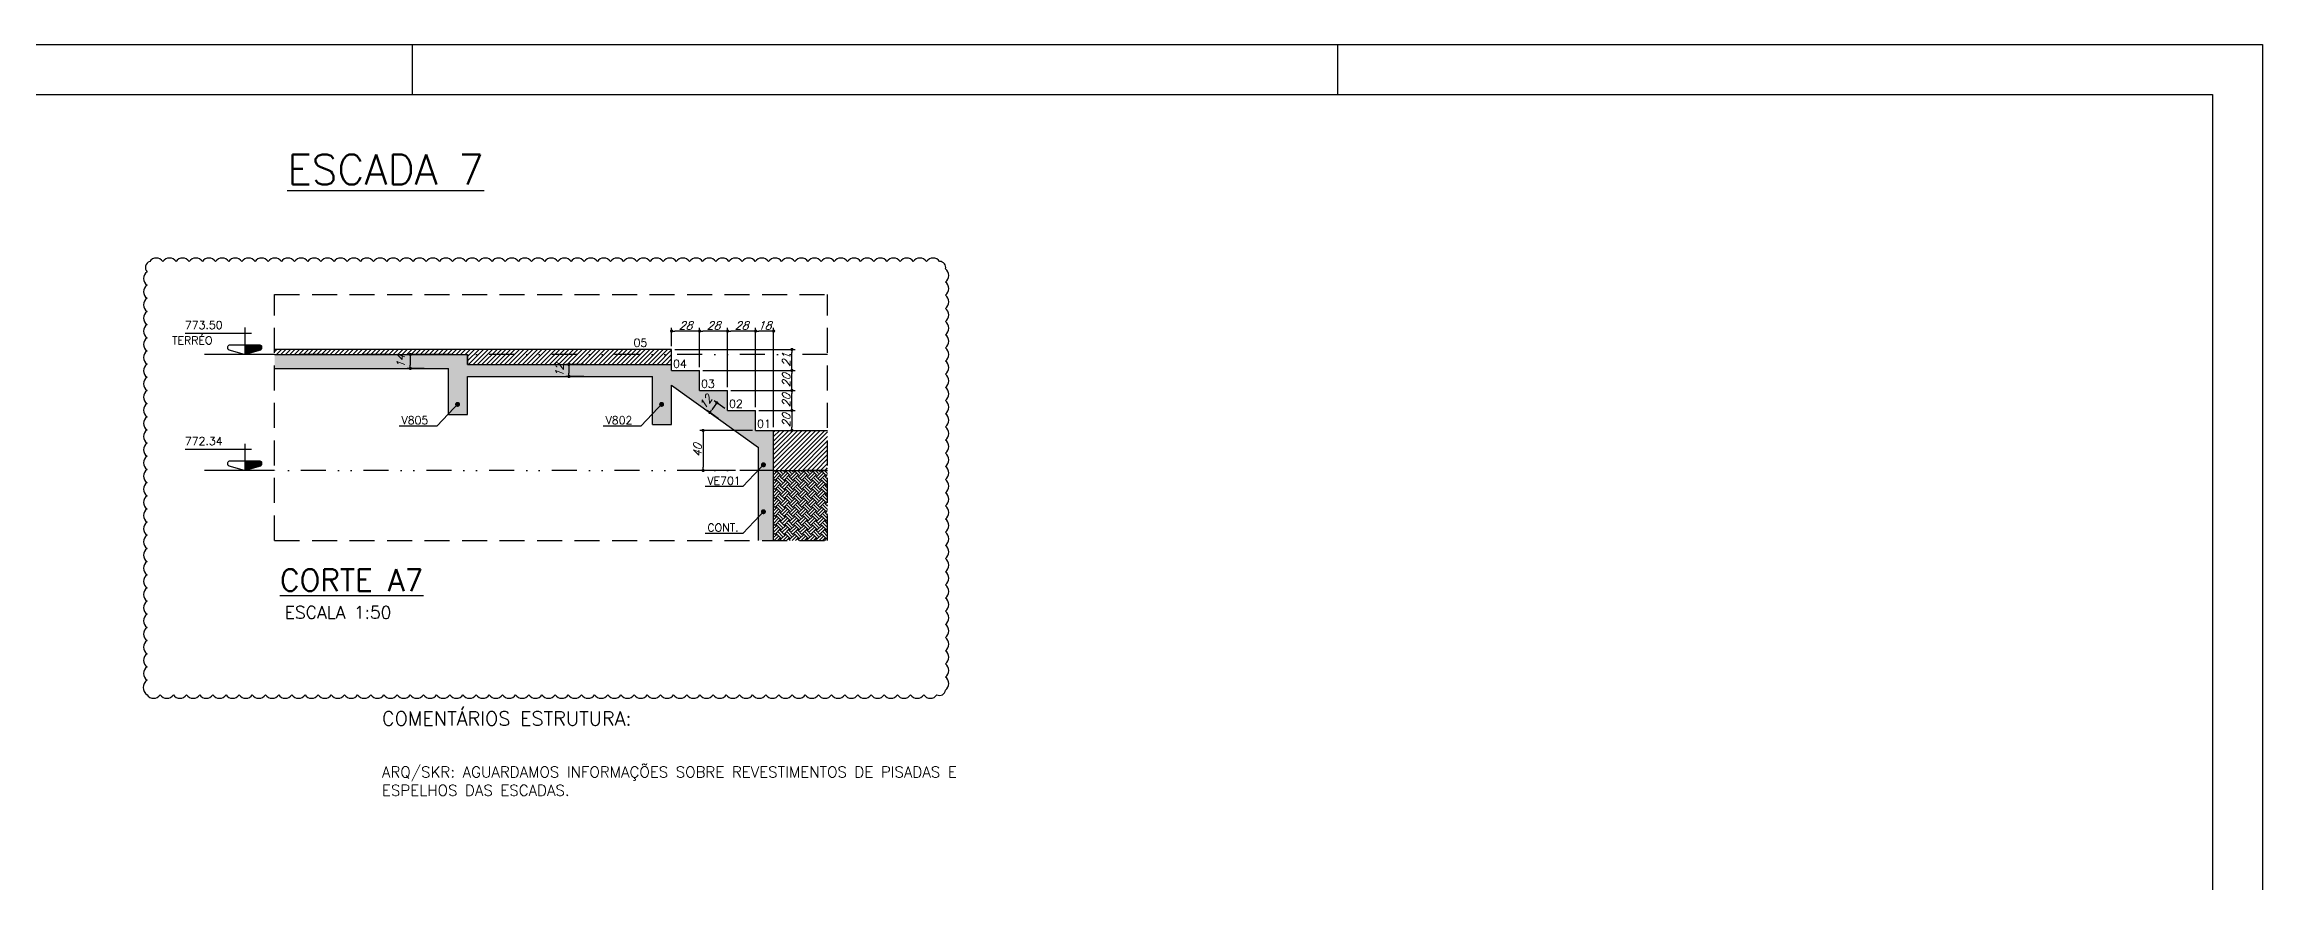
# Model space of a CAD drawing. Header units: millimetres. Extents: x 0 to 6870, y 0 to 4500.
# Drawn here: x 4652 to 6870, y 3663 to 4500 of the extents above; entities that cross this region are included whole.
import ezdxf
from ezdxf import colors
from ezdxf.entities.mleader import LeaderData, LeaderLine
from ezdxf.enums import TextEntityAlignment as Align
from ezdxf.math import Vec2, Vec3

# ---------------------------------------------------------------- set-up
doc = ezdxf.new("R2010")
doc.units = ezdxf.units.MM
doc.header["$LTSCALE"] = 50
doc.linetypes.add('DASHED', pattern=[0.75, 0.5, -0.25])
doc.linetypes.add('DIVIDE2', pattern=[0.625, 0.25, -0.125, 0, -0.125, 0, -0.125])
for name, color, linetype in [('AR-TEXTO_REGUA 120_1-200', 4, 'Continuous'), ('F-AUX-RED', 1, 'Continuous'), ('F-COMETARIO', 6, 'Continuous'), ('F-CORTE', 4, 'Continuous'), ('F-COTAS', 106, 'Continuous'), ('F-DET_TEXTO', 3, 'Continuous'), ('F-EIXOS-DET', 1, 'Continuous'), ('F-MARGEM', 1, 'Continuous'), ('F-NÍVEL-VISTA', 2, 'Continuous'), ('F-SOLIDO', 71, 'Continuous'), ('F-TEXTO', 6, 'Continuous'), ('F-TEXTO-YELLOW', 2, 'Continuous')]:
    doc.layers.add(name, color=color, linetype=linetype)
doc.styles.add('5385-ARQ-PB-BAS-PLA-TER-TORRE-A-106-TXT$0$R60-75', font='romans.shx', dxfattribs={"height": 0.1125})
doc.styles.add('CP-TEXT-INCL', font='romans.shx', dxfattribs={"oblique": 20})
doc.styles.add('MCP', font='romans.shx')
doc.styles.add('REGUA-120-esc1_200', font='simplex.shx', dxfattribs={"height": 0.6})
doc.styles.add('ROMANS', font='romans.shx')
doc.styles.get("Standard").update_dxf_attribs({"font": 'arial.ttf'})
doc.dimstyles.new('CP-COTAS-50', dxfattribs={"dimscale": 0.64, "dimtxt": 12.5, "dimasz": 5, "dimexe": 5, "dimexo": 5, "dimgap": 2.5, "dimtad": 1, "dimdec": 1, "dimdsep": 46, "dimtxsty": 'CP-TEXT-INCL', "dimblk1": 'DOT', "dimblk2": 'DOT', "dimsah": 1, "dimcen": 9, "dimclrd": 256, "dimclre": 256, "dimclrt": 256, "dimadec": 0, "dimazin": 0, "dimtfac": 1, "dimtdec": 1, "dimtmove": 2, "dimatfit": 3, "dimldrblk": 'DOT', "dimfxl": 5, "dimtolj": 1, "dimarcsym": 0})
pattern_1 = [(45, (-6120.6674, 2915.2105), (-2.245064, 2.245064), [])]

# ---------------------------------------------------------------- blocks, each defined once
blk = doc.blocks.new('A0-1L_900')
at = {"layer": 'F-MARGEM', "color": 2}
for p, q in [((100.4, 90), (100.4, 89)), ((118.9, 90), (118.9, 89))]:
    blk.add_line(p, q, dxfattribs=at)
blk.add_lwpolyline([(0, 0), (0, 90), (137.4, 90), (137.4, 0)], close=True, dxfattribs=at)
at = {"layer": 'F-MARGEM', "color": 7}
blk.add_lwpolyline([(2.5, 89), (136.4, 89), (136.4, 1), (2.5, 1)], close=True, dxfattribs=at)
blk = doc.blocks.new('Nível - Vista')
at = {"layer": 'F-NÍVEL-VISTA'}
blk.add_hatch(color=71, dxfattribs=at).paths.add_polyline_path([(0, 0.238), (-0.38, 0.238, 0.414214), (-0.42, 0.198), (-0.42, 0.148, 0.331206), (-0.391, 0.11), (-0.011, 0.002, 0.072993), (0, 0)])
at = {"layer": 'F-NÍVEL-VISTA', "color": 2}
for p, q in [((0, 0.67), (0, 0)), ((-0.168, 0.521), (1.493, 0.521))]:
    blk.add_line(p, q, dxfattribs=at)
blk.add_lwpolyline([(-0.011, 0.002, 0.146769), (0.011, 0.002), (0.391, 0.11, 0.331206), (0.42, 0.148), (0.42, 0.198, 0.414214), (0.38, 0.238), (-0.38, 0.238, 0.414214), (-0.42, 0.198), (-0.42, 0.148, 0.331206), (-0.391, 0.11), (-0.011, 0.002, 0.146769), (0.011, 0.002)], format="xyb", dxfattribs=at)
at = {"layer": 'F-TEXTO', "color": 3, "style": 'MCP'}
for tag, p in [('NÍVEL', (1.026, 0.636)), ('NÍVEL_DETALHE', (1.02, 0.186))]:
    blk.add_attdef(tag, text='', height=0.2, dxfattribs=at).set_placement(p, align=Align.CENTER)
blk = doc.blocks.new('_DOT')
at = {"color": 0, "linetype": 'ByBlock'}
blk.add_line((-0.5, 0), (-1, 0), dxfattribs=at)
at = {"color": 0, "linetype": 'ByBlock', "const_width": 0.5}
blk.add_lwpolyline([(-0.25, 0, 1), (0.25, 0, 1)], format="xyb", close=True, dxfattribs=at)
blk = doc.blocks.new('*D81')
at = {"layer": 'DEFPOINTS', "color": 0, "transparency": 16777216}
for p in [(5363.3, 4114), (5310.8, 4074), (5346.5, 4074)]:
    blk.add_point(p, dxfattribs=at)
at = {"layer": 'F-COTAS', "lineweight": -2, "transparency": 16777216}
for p, q in [((5360.1, 4114), (5307.6, 4114)), ((5310.8, 4110.8), (5310.8, 4077.2)), ((5343.3, 4074), (5307.6, 4074))]:
    blk.add_line(p, q, dxfattribs=at)
at = {"layer": 'F-COTAS', "lineweight": -2, "transparency": 16777216, "xscale": 3.2, "yscale": 3.2, "zscale": 3.2}
for p, rotation in [((5310.8, 4114), 90), ((5310.8, 4074), 270)]:
    blk.add_blockref('_DOT', p, dxfattribs=dict(at, rotation=rotation))
at = {"layer": 'F-COTAS', "transparency": 16777216, "insert": (5305.2, 4094), "char_height": 8, "attachment_point": 5, "rotation": 90, "style": 'CP-TEXT-INCL'}
blk.add_mtext('\\A1;40', dxfattribs=at)
blk = doc.blocks.new('*D82')
at = {"layer": 'DEFPOINTS', "color": 0, "transparency": 16777216}
for p in [(5363.3, 4134), (5381.3, 4114), (5399.6, 4114)]:
    blk.add_point(p, dxfattribs=at)
at = {"layer": 'F-COTAS', "lineweight": -2, "transparency": 16777216}
for p, q in [((5366.5, 4134), (5402.8, 4134)), ((5399.6, 4130.8), (5399.6, 4117.2)), ((5384.5, 4114), (5402.8, 4114))]:
    blk.add_line(p, q, dxfattribs=at)
at = {"layer": 'F-COTAS', "lineweight": -2, "transparency": 16777216, "xscale": 3.2, "yscale": 3.2, "zscale": 3.2}
for p, rotation in [((5399.6, 4134), 90), ((5399.6, 4114), 270)]:
    blk.add_blockref('_DOT', p, dxfattribs=dict(at, rotation=rotation))
at = {"layer": 'F-COTAS', "transparency": 16777216, "insert": (5394, 4124), "char_height": 8, "attachment_point": 5, "rotation": 90, "style": 'CP-TEXT-INCL'}
blk.add_mtext('\\A1;20', dxfattribs=at)
blk = doc.blocks.new('*D83')
at = {"layer": 'DEFPOINTS', "color": 0, "transparency": 16777216}
for p in [(5335.3, 4154), (5399.6, 4154), (5363.3, 4134)]:
    blk.add_point(p, dxfattribs=at)
at = {"layer": 'F-COTAS', "lineweight": -2, "transparency": 16777216}
for p, q in [((5338.5, 4154), (5402.8, 4154)), ((5399.6, 4137.2), (5399.6, 4150.8)), ((5366.5, 4134), (5402.8, 4134))]:
    blk.add_line(p, q, dxfattribs=at)
at = {"layer": 'F-COTAS', "lineweight": -2, "transparency": 16777216, "xscale": 3.2, "yscale": 3.2, "zscale": 3.2}
for p, rotation in [((5399.6, 4154), 90), ((5399.6, 4134), 270)]:
    blk.add_blockref('_DOT', p, dxfattribs=dict(at, rotation=rotation))
at = {"layer": 'F-COTAS', "transparency": 16777216, "insert": (5394, 4144), "char_height": 8, "attachment_point": 5, "rotation": 90, "style": 'CP-TEXT-INCL'}
blk.add_mtext('\\A1;20', dxfattribs=at)
blk = doc.blocks.new('*D84')
at = {"layer": 'DEFPOINTS', "color": 0, "transparency": 16777216}
for p in [(5307.3, 4174), (5399.6, 4174), (5335.3, 4154)]:
    blk.add_point(p, dxfattribs=at)
at = {"layer": 'F-COTAS', "lineweight": -2, "transparency": 16777216}
for p, q in [((5310.5, 4174), (5402.8, 4174)), ((5399.6, 4157.2), (5399.6, 4170.8)), ((5338.5, 4154), (5402.8, 4154))]:
    blk.add_line(p, q, dxfattribs=at)
at = {"layer": 'F-COTAS', "lineweight": -2, "transparency": 16777216, "xscale": 3.2, "yscale": 3.2, "zscale": 3.2}
for p, rotation in [((5399.6, 4174), 90), ((5399.6, 4154), 270)]:
    blk.add_blockref('_DOT', p, dxfattribs=dict(at, rotation=rotation))
at = {"layer": 'F-COTAS', "transparency": 16777216, "insert": (5394, 4164), "char_height": 8, "attachment_point": 5, "rotation": 90, "style": 'CP-TEXT-INCL'}
blk.add_mtext('\\A1;20', dxfattribs=at)
blk = doc.blocks.new('*D85')
at = {"layer": 'DEFPOINTS', "color": 0, "transparency": 16777216}
for p in [(5279.3, 4195), (5399.6, 4195), (5307.3, 4174)]:
    blk.add_point(p, dxfattribs=at)
at = {"layer": 'F-COTAS', "lineweight": -2, "transparency": 16777216}
for p, q in [((5282.5, 4195), (5402.8, 4195)), ((5399.6, 4177.2), (5399.6, 4191.8)), ((5310.5, 4174), (5402.8, 4174))]:
    blk.add_line(p, q, dxfattribs=at)
at = {"layer": 'F-COTAS', "lineweight": -2, "transparency": 16777216, "xscale": 3.2, "yscale": 3.2, "zscale": 3.2}
for p, rotation in [((5399.6, 4195), 90), ((5399.6, 4174), 270)]:
    blk.add_blockref('_DOT', p, dxfattribs=dict(at, rotation=rotation))
at = {"layer": 'F-COTAS', "transparency": 16777216, "insert": (5394, 4184.5), "char_height": 8, "attachment_point": 5, "rotation": 90, "style": 'CP-TEXT-INCL'}
blk.add_mtext('\\A1;21', dxfattribs=at)
blk = doc.blocks.new('*D86')
at = {"layer": 'DEFPOINTS', "color": 0, "transparency": 16777216}
for p in [(5363.3, 4213.4), (5363.3, 4134), (5381.3, 4114)]:
    blk.add_point(p, dxfattribs=at)
at = {"layer": 'F-COTAS', "lineweight": -2, "transparency": 16777216}
for p, q in [((5363.3, 4137.2), (5363.3, 4216.6)), ((5381.3, 4117.2), (5381.3, 4216.6)), ((5378.1, 4213.4), (5366.5, 4213.4))]:
    blk.add_line(p, q, dxfattribs=at)
at = {"layer": 'F-COTAS', "lineweight": -2, "transparency": 16777216, "xscale": 3.2, "yscale": 3.2, "zscale": 3.2, "rotation": 180}
blk.add_blockref('_DOT', (5363.3, 4213.4), dxfattribs=at)
at = {"layer": 'F-COTAS', "lineweight": -2, "transparency": 16777216, "xscale": 3.2, "yscale": 3.2, "zscale": 3.2}
blk.add_blockref('_DOT', (5381.3, 4213.4), dxfattribs=at)
at = {"layer": 'F-COTAS', "transparency": 16777216, "insert": (5372.3, 4219), "char_height": 8, "attachment_point": 5, "style": 'CP-TEXT-INCL'}
blk.add_mtext('\\A1;18', dxfattribs=at)
blk = doc.blocks.new('*D87')
at = {"layer": 'DEFPOINTS', "color": 0, "transparency": 16777216}
for p in [(5335.3, 4213.4), (5335.3, 4154), (5363.3, 4134)]:
    blk.add_point(p, dxfattribs=at)
at = {"layer": 'F-COTAS', "lineweight": -2, "transparency": 16777216}
for p, q in [((5335.3, 4157.2), (5335.3, 4216.6)), ((5363.3, 4137.2), (5363.3, 4216.6)), ((5360.1, 4213.4), (5338.5, 4213.4))]:
    blk.add_line(p, q, dxfattribs=at)
at = {"layer": 'F-COTAS', "lineweight": -2, "transparency": 16777216, "xscale": 3.2, "yscale": 3.2, "zscale": 3.2, "rotation": 180}
blk.add_blockref('_DOT', (5335.3, 4213.4), dxfattribs=at)
at = {"layer": 'F-COTAS', "lineweight": -2, "transparency": 16777216, "xscale": 3.2, "yscale": 3.2, "zscale": 3.2}
blk.add_blockref('_DOT', (5363.3, 4213.4), dxfattribs=at)
at = {"layer": 'F-COTAS', "transparency": 16777216, "insert": (5349.3, 4219), "char_height": 8, "attachment_point": 5, "style": 'CP-TEXT-INCL'}
blk.add_mtext('\\A1;28', dxfattribs=at)
blk = doc.blocks.new('*D88')
at = {"layer": 'DEFPOINTS', "color": 0, "transparency": 16777216}
for p in [(5307.3, 4213.4), (5307.3, 4174), (5335.3, 4154)]:
    blk.add_point(p, dxfattribs=at)
at = {"layer": 'F-COTAS', "lineweight": -2, "transparency": 16777216}
for p, q in [((5307.3, 4177.2), (5307.3, 4216.6)), ((5335.3, 4157.2), (5335.3, 4216.6)), ((5332.1, 4213.4), (5310.5, 4213.4))]:
    blk.add_line(p, q, dxfattribs=at)
at = {"layer": 'F-COTAS', "lineweight": -2, "transparency": 16777216, "xscale": 3.2, "yscale": 3.2, "zscale": 3.2, "rotation": 180}
blk.add_blockref('_DOT', (5307.3, 4213.4), dxfattribs=at)
at = {"layer": 'F-COTAS', "lineweight": -2, "transparency": 16777216, "xscale": 3.2, "yscale": 3.2, "zscale": 3.2}
blk.add_blockref('_DOT', (5335.3, 4213.4), dxfattribs=at)
at = {"layer": 'F-COTAS', "transparency": 16777216, "insert": (5321.3, 4219), "char_height": 8, "attachment_point": 5, "style": 'CP-TEXT-INCL'}
blk.add_mtext('\\A1;28', dxfattribs=at)
blk = doc.blocks.new('*D89')
at = {"layer": 'DEFPOINTS', "color": 0, "transparency": 16777216}
for p in [(5279.3, 4213.4), (5279.3, 4195), (5307.3, 4174)]:
    blk.add_point(p, dxfattribs=at)
at = {"layer": 'F-COTAS', "lineweight": -2, "transparency": 16777216}
for p, q in [((5279.3, 4198.2), (5279.3, 4216.6)), ((5307.3, 4177.2), (5307.3, 4216.6)), ((5304.1, 4213.4), (5282.5, 4213.4))]:
    blk.add_line(p, q, dxfattribs=at)
at = {"layer": 'F-COTAS', "lineweight": -2, "transparency": 16777216, "xscale": 3.2, "yscale": 3.2, "zscale": 3.2, "rotation": 180}
blk.add_blockref('_DOT', (5279.3, 4213.4), dxfattribs=at)
at = {"layer": 'F-COTAS', "lineweight": -2, "transparency": 16777216, "xscale": 3.2, "yscale": 3.2, "zscale": 3.2}
blk.add_blockref('_DOT', (5307.3, 4213.4), dxfattribs=at)
at = {"layer": 'F-COTAS', "transparency": 16777216, "insert": (5293.3, 4219), "char_height": 8, "attachment_point": 5, "style": 'CP-TEXT-INCL'}
blk.add_mtext('\\A1;28', dxfattribs=at)
blk = doc.blocks.new('*D90')
at = {"layer": 'DEFPOINTS', "color": 0, "transparency": 16777216}
for p in [(5317.5, 4132), (5335.3, 4134), (5328.4, 4124.2)]:
    blk.add_point(p, dxfattribs=at)
at = {"layer": 'F-COTAS', "lineweight": -2, "transparency": 16777216}
for p, q in [((5325.8, 4126.1), (5314.9, 4133.8)), ((5322.7, 4139.1), (5319.4, 4134.6)), ((5332.7, 4135.9), (5321.9, 4143.6))]:
    blk.add_line(p, q, dxfattribs=at)
at = {"layer": 'F-COTAS', "lineweight": -2, "transparency": 16777216, "xscale": 3.2, "yscale": 3.2, "zscale": 3.2}
for p, rotation in [((5317.5, 4132), 234.4623222080256), ((5324.5, 4141.7), 54.46232220802562)]:
    blk.add_blockref('_DOT', p, dxfattribs=dict(at, rotation=rotation))
at = {"layer": 'F-COTAS', "transparency": 16777216, "insert": (5313.2, 4142.4), "char_height": 8, "attachment_point": 5, "rotation": 54.4623, "style": 'CP-TEXT-INCL'}
blk.add_mtext('\\A1;12', dxfattribs=at)
blk = doc.blocks.new('*D91')
at = {"layer": 'DEFPOINTS', "color": 0, "transparency": 16777216}
for p in [(5194.7, 4180), (5176.7, 4168), (5194.7, 4168)]:
    blk.add_point(p, dxfattribs=at)
at = {"layer": 'F-COTAS', "lineweight": -2, "transparency": 16777216}
for p, q in [((5191.5, 4180), (5173.5, 4180)), ((5176.7, 4176.8), (5176.7, 4171.2)), ((5191.5, 4168), (5173.5, 4168))]:
    blk.add_line(p, q, dxfattribs=at)
at = {"layer": 'F-COTAS', "lineweight": -2, "transparency": 16777216, "xscale": 3.2, "yscale": 3.2, "zscale": 3.2}
for p, rotation in [((5176.7, 4180), 90), ((5176.7, 4168), 270)]:
    blk.add_blockref('_DOT', p, dxfattribs=dict(at, rotation=rotation))
at = {"layer": 'F-COTAS', "transparency": 16777216, "insert": (5167.1, 4174), "char_height": 8, "attachment_point": 5, "rotation": 90, "style": 'CP-TEXT-INCL'}
blk.add_mtext('\\A1;12', dxfattribs=at)
blk = doc.blocks.new('*D92')
at = {"layer": 'DEFPOINTS', "color": 0, "transparency": 16777216}
for p in [(5018.1, 4176), (5035.3, 4190), (5035.3, 4176)]:
    blk.add_point(p, dxfattribs=at)
at = {"layer": 'F-COTAS', "lineweight": -2, "transparency": 16777216}
for p, q in [((5032.1, 4190), (5014.9, 4190)), ((5032.1, 4176), (5014.9, 4176)), ((5018.1, 4186.8), (5018.1, 4179.2))]:
    blk.add_line(p, q, dxfattribs=at)
at = {"layer": 'F-COTAS', "lineweight": -2, "transparency": 16777216, "xscale": 3.2, "yscale": 3.2, "zscale": 3.2}
for p, rotation in [((5018.1, 4190), 90), ((5018.1, 4176), 270)]:
    blk.add_blockref('_DOT', p, dxfattribs=dict(at, rotation=rotation))
at = {"layer": 'F-COTAS', "transparency": 16777216, "insert": (5008.5, 4183), "char_height": 8, "attachment_point": 5, "rotation": 90, "style": 'CP-TEXT-INCL'}
blk.add_mtext('\\A1;14', dxfattribs=at)

msp = doc.modelspace()

# ---------------------------------------------------------------- hatches: boundary and pattern name
at = {"layer": 'F-AUX-RED'}
h = msp.add_hatch(dxfattribs=at)
h.set_pattern_fill('ANSI31', color=256)
h.set_pattern_definition(pattern_1)
h.paths.add_polyline_path([(5279.34, 4195), (4882.34, 4195), (4882.34, 4190), (5075.34, 4190), (5075.34, 4180), (5279.34, 4180)])
h = msp.add_hatch(dxfattribs=at)
h.set_pattern_fill('ANSI31', color=256)
h.set_pattern_definition(pattern_1)
h.paths.add_polyline_path([(5435.34, 4114), (5381.34, 4114), (5381.34, 4074), (5435.34, 4074)])
h = msp.add_hatch(dxfattribs=at)
h.set_pattern_fill('EARTH', color=253, angle=45)
h.set_pattern_definition([(45, (-6120.6674, 2915.2105), (0, 8.980256), [6.35, -6.35]), (45, (-6122.351, 2916.8943), (0, 8.980256), [6.35, -6.35]), (45, (-6124.035, 2918.578), (0, 8.980256), [6.35, -6.35]), (135, (-6124.035, 2919.7007), (-8.980256, 0), [6.35, -6.35]), (135, (-6122.351, 2921.3845), (-8.980256, 0), [6.35, -6.35]), (135, (-6120.6674, 2923.068), (-8.980256, 0), [6.35, -6.35])])
h.paths.add_polyline_path([(5435.34, 4074), (5381.34, 4074), (5381.34, 4004), (5435.34, 4004)])
at = {"layer": 'F-SOLIDO'}
h = msp.add_hatch(color=256, dxfattribs=at)
h.dxf.hatch_style = 1
h.paths.add_polyline_path([(5307.34, 4174), (5279.34, 4174), (5279.34, 4180), (5075.34, 4180), (5075.34, 4190), (4882.34, 4190), (4882.34, 4176), (5056.34, 4176), (5056.34, 4130), (5075.34, 4130), (5075.34, 4168), (5260.34, 4168), (5260.34, 4120), (5279.34, 4120), (5279.34, 4159.25), (5366.34, 4097.11), (5366.34, 4074), (5381.34, 4074), (5381.34, 4114), (5363.34, 4114), (5363.34, 4134), (5335.34, 4134), (5335.34, 4154), (5307.34, 4154)])
h = msp.add_hatch(color=256, dxfattribs=at)
h.dxf.hatch_style = 1
h.paths.add_polyline_path([(5381.34, 4074), (5366.34, 4074), (5366.34, 4004), (5381.34, 4004)])

# ---------------------------------------------------------------- linework, layer by layer
at = {"layer": 'F-AUX-RED', "color": 1, "linetype": 'DASHED'}
for p, q in [((4882.34, 4004), (4882.34, 4250)), ((5435.34, 4004), (5435.34, 4250))]:
    msp.add_line(p, q, dxfattribs=at)
for points in [[(4882.34, 4250), (5435.34, 4250)], [(4882.34, 4004), (5435.34, 4004)]]:
    msp.add_lwpolyline(points, dxfattribs=at)
at = {"layer": 'F-AUX-RED'}
for points in [[(5279.34, 4180), (5279.34, 4195), (4882.34, 4195)], [(5075.34, 4190), (5075.34, 4180), (5279.34, 4180)], [(5381.34, 4114), (5435.34, 4114)]]:
    msp.add_lwpolyline(points, dxfattribs=at)
at = {"layer": 'F-COMETARIO', "color": 10}
msp.add_lwpolyline([(4754.84, 3849.67, 0.5205671), (4768.01, 3849.67, 0.5205671), (4781.17, 3849.67, 0.5205671), (4794.33, 3849.67, 0.5205671), (4807.49, 3849.67, 0.5205671), (4820.66, 3849.67, 0.5205671), (4833.82, 3849.67, 0.5205671), (4846.98, 3849.67, 0.5205671), (4860.14, 3849.67, 0.5205671), (4873.31, 3849.67, 0.5205671), (4886.47, 3849.67, 0.5205671), (4899.63, 3849.67, 0.5205671), (4912.8, 3849.67, 0.5205671), (4925.96, 3849.67, 0.5205671), (4939.12, 3849.67, 0.5205671), (4952.28, 3849.67, 0.5205671), (4965.45, 3849.67, 0.5205671), (4978.61, 3849.67, 0.5205671), (4991.77, 3849.67, 0.5205671), (5004.93, 3849.67, 0.5205671), (5018.1, 3849.67, 0.5205671), (5031.26, 3849.67, 0.5205671), (5044.42, 3849.67, 0.5205671), (5057.59, 3849.67, 0.5205671), (5070.75, 3849.67, 0.5205671), (5083.91, 3849.67, 0.5205671), (5097.07, 3849.67, 0.5205671), (5110.24, 3849.67, 0.5205671), (5123.4, 3849.67, 0.5205671), (5136.56, 3849.67, 0.5205671), (5149.72, 3849.67, 0.5205671), (5162.89, 3849.67, 0.5205671), (5176.05, 3849.67, 0.5205671), (5189.21, 3849.67, 0.5205671), (5202.38, 3849.67, 0.5205671), (5215.54, 3849.67, 0.5205671), (5228.7, 3849.67, 0.5205671), (5241.86, 3849.67, 0.5205671), (5255.03, 3849.67, 0.5205671), (5268.19, 3849.67, 0.5205671), (5281.35, 3849.67, 0.5205671), (5294.51, 3849.67, 0.5205671), (5307.68, 3849.67, 0.5205671), (5320.84, 3849.67, 0.5205671), (5334, 3849.67, 0.5205671), (5347.16, 3849.67, 0.5205671), (5360.33, 3849.67, 0.5205671), (5373.49, 3849.67, 0.5205671), (5386.65, 3849.67, 0.5205671), (5399.82, 3849.67, 0.5205671), (5412.98, 3849.67, 0.5205671), (5426.14, 3849.67, 0.5205671), (5439.3, 3849.67, 0.5205671), (5452.47, 3849.67, 0.5205671), (5465.63, 3849.67, 0.5205671), (5478.79, 3849.67, 0.5205671), (5491.95, 3849.67, 0.5205671), (5505.12, 3849.67, 0.5205671), (5518.28, 3849.67, 0.5205671), (5531.44, 3849.67, 0.5205671), (5544.61, 3849.67, 0.5205671), (5553.09, 3854.35, 0.5205671), (5553.09, 3867.51, 0.5205671), (5553.09, 3880.67, 0.5205671), (5553.09, 3893.83, 0.5205671), (5553.09, 3907, 0.5205671), (5553.09, 3920.16, 0.5205671), (5553.09, 3933.32, 0.5205671), (5553.09, 3946.48, 0.5205671), (5553.09, 3959.65, 0.5205671), (5553.09, 3972.81, 0.5205671), (5553.09, 3985.97, 0.5205671), (5553.09, 3999.14, 0.5205671), (5553.09, 4012.3, 0.5205671), (5553.09, 4025.46, 0.5205671), (5553.09, 4038.62, 0.5205671), (5553.09, 4051.79, 0.5205671), (5553.09, 4064.95, 0.5205671), (5553.09, 4078.11, 0.5205671), (5553.09, 4091.27, 0.5205671), (5553.09, 4104.44, 0.5205671), (5553.09, 4117.6, 0.5205671), (5553.09, 4130.76, 0.5205671), (5553.09, 4143.93, 0.5205671), (5553.09, 4157.09, 0.5205671), (5553.09, 4170.25, 0.5205671), (5553.09, 4183.41, 0.5205671), (5553.09, 4196.58, 0.5205671), (5553.09, 4209.74, 0.5205671), (5553.09, 4222.9, 0.5205671), (5553.09, 4236.06, 0.5205671), (5553.09, 4249.23, 0.5205671), (5553.09, 4262.39, 0.5205671), (5553.09, 4275.55, 0.5205671), (5547.3, 4282.92, 0.5205671), (5534.13, 4282.92, 0.5205671), (5520.97, 4282.92, 0.5205671), (5507.81, 4282.92, 0.5205671), (5494.65, 4282.92, 0.5205671), (5481.48, 4282.92, 0.5205671), (5468.32, 4282.92, 0.5205671), (5455.16, 4282.92, 0.5205671), (5442, 4282.92, 0.5205671), (5428.83, 4282.92, 0.5205671), (5415.67, 4282.92, 0.5205671), (5402.51, 4282.92, 0.5205671), (5389.34, 4282.92, 0.5205671), (5376.18, 4282.92, 0.5205671), (5363.02, 4282.92, 0.5205671), (5349.86, 4282.92, 0.5205671), (5336.69, 4282.92, 0.5205671), (5323.53, 4282.92, 0.5205671), (5310.37, 4282.92, 0.5205671), (5297.21, 4282.92, 0.5205671), (5284.04, 4282.92, 0.5205671), (5270.88, 4282.92, 0.5205671), (5257.72, 4282.92, 0.5205671), (5244.55, 4282.92, 0.5205671), (5231.39, 4282.92, 0.5205671), (5218.23, 4282.92, 0.5205671), (5205.07, 4282.92, 0.5205671), (5191.9, 4282.92, 0.5205671), (5178.74, 4282.92, 0.5205671), (5165.58, 4282.92, 0.5205671), (5152.42, 4282.92, 0.5205671), (5139.25, 4282.92, 0.5205671), (5126.09, 4282.92, 0.5205671), (5112.93, 4282.92, 0.5205671), (5099.77, 4282.92, 0.5205671), (5086.6, 4282.92, 0.5205671), (5073.44, 4282.92, 0.5205671), (5060.28, 4282.92, 0.5205671), (5047.11, 4282.92, 0.5205671), (5033.95, 4282.92, 0.5205671), (5020.79, 4282.92, 0.5205671), (5007.63, 4282.92, 0.5205671), (4994.46, 4282.92, 0.5205671), (4981.3, 4282.92, 0.5205671), (4968.14, 4282.92, 0.5205671), (4954.98, 4282.92, 0.5205671), (4941.81, 4282.92, 0.5205671), (4928.65, 4282.92, 0.5205671), (4915.49, 4282.92, 0.5205671), (4902.32, 4282.92, 0.5205671), (4889.16, 4282.92, 0.5205671), (4876, 4282.92, 0.5205671), (4862.84, 4282.92, 0.5205671), (4849.67, 4282.92, 0.5205671), (4836.51, 4282.92, 0.5205671), (4823.35, 4282.92, 0.5205671), (4810.19, 4282.92, 0.5205671), (4797.02, 4282.92, 0.5205671), (4783.86, 4282.92, 0.5205671), (4770.7, 4282.92, 0.5205671), (4757.53, 4282.92, 0.5205671), (4754.84, 4272.45, 0.5205671), (4754.84, 4259.29, 0.5205671), (4754.84, 4246.13, 0.5205671), (4754.84, 4232.96, 0.5205671), (4754.84, 4219.8, 0.5205671), (4754.84, 4206.64, 0.5205671), (4754.84, 4193.48, 0.5205671), (4754.84, 4180.31, 0.5205671), (4754.84, 4167.15, 0.5205671), (4754.84, 4153.99, 0.5205671), (4754.84, 4140.82, 0.5205671), (4754.84, 4127.66, 0.5205671), (4754.84, 4114.5, 0.5205671), (4754.84, 4101.34, 0.5205671), (4754.84, 4088.17, 0.5205671), (4754.84, 4075.01, 0.5205671), (4754.84, 4061.85, 0.5205671), (4754.84, 4048.69, 0.5205671), (4754.84, 4035.52, 0.5205671), (4754.84, 4022.36, 0.5205671), (4754.84, 4009.2, 0.5205671), (4754.84, 3996.03, 0.5205671), (4754.84, 3982.87, 0.5205671), (4754.84, 3969.71, 0.5205671), (4754.84, 3956.55, 0.5205671), (4754.84, 3943.38, 0.5205671), (4754.84, 3930.22, 0.5205671), (4754.84, 3917.06, 0.5205671), (4754.84, 3903.9, 0.5205671), (4754.84, 3890.73, 0.5205671), (4754.84, 3877.57, 0.5205671), (4754.84, 3864.41, 0.5205671)], format="xyb", close=True, dxfattribs=at)
at = {"layer": 'F-CORTE'}
for p, q in [((5056.34, 4130), (5056.34, 4176)), ((5075.34, 4180), (5075.34, 4190)), ((5279.34, 4174), (5279.34, 4180)), ((5307.34, 4154), (5307.34, 4174)), ((5075.34, 4130), (5075.34, 4168)), ((5260.34, 4120), (5260.34, 4168)), ((5279.34, 4120), (5279.34, 4159.25)), ((5335.34, 4134), (5335.34, 4154)), ((5363.34, 4114), (5363.34, 4134)), ((5381.34, 4004), (5381.34, 4114)), ((5366.34, 4004), (5366.34, 4097.11))]:
    msp.add_line(p, q, dxfattribs=at)
for points in [[(4882.34, 4190), (5075.34, 4190)], [(4882.34, 4176), (5056.34, 4176)], [(5075.34, 4180), (5279.34, 4180)], [(5279.34, 4174), (5307.34, 4174)], [(5075.34, 4168), (5260.34, 4168)], [(5279.34, 4159.25), (5366.34, 4097.11)], [(5307.34, 4154), (5335.34, 4154)], [(5056.34, 4130), (5075.34, 4130)], [(5335.34, 4134), (5363.34, 4134)], [(5260.34, 4120), (5279.34, 4120)], [(5363.34, 4114), (5381.34, 4114)], [(5381.34, 4074), (5366.34, 4074)], [(5381.34, 4074), (5435.34, 4074)]]:
    msp.add_lwpolyline(points, dxfattribs=at)
at = {"layer": 'F-EIXOS-DET'}
for points in [[(4882.34, 4190), (4812.34, 4190)], [(4882.34, 4074), (4812.34, 4074)]]:
    msp.add_lwpolyline(points, dxfattribs=at)
at = {"layer": 'F-EIXOS-DET', "color": 252, "linetype": 'DIVIDE2', "ltscale": 2}
for points in [[(5435.34, 4190), (4882.34, 4190)], [(5435.34, 4074), (4882.34, 4074)]]:
    msp.add_lwpolyline(points, dxfattribs=at)

# ---------------------------------------------------------------- block references
at = {"layer": 'F-MARGEM', "xscale": 50, "yscale": 50, "zscale": 50}
msp.add_blockref('A0-1L_900', (0, 0), dxfattribs=at)
at = {"layer": 'F-NÍVEL-VISTA', "linetype": 'Continuous'}
ref = msp.add_blockref('Nível - Vista', (4852.59, 4190), dxfattribs=dict(at, xscale=-40, yscale=40, zscale=40))
ref.add_attrib('NÍVEL', '773.50', dxfattribs={"layer": 'F-TEXTO', "color": 3, "height": 8, "style": 'MCP'}).set_placement((4811.55, 4215.43), align=Align.CENTER)
ref = msp.add_blockref('Nível - Vista', (4852.59, 4074), dxfattribs=dict(at, xscale=-40, yscale=40, zscale=40))
ref.add_attrib('NÍVEL', '772.34', dxfattribs={"layer": 'F-TEXTO', "color": 3, "height": 8, "style": 'MCP'}).set_placement((4811.55, 4099.43), align=Align.CENTER)

# ---------------------------------------------------------------- texts
at = {"layer": 'AR-TEXTO_REGUA 120_1-200', "color": 2, "style": 'REGUA-120-esc1_200'}
msp.add_text('ESCALA 1:50', height=12.5, dxfattribs=at).set_placement((4892.57, 3925.87))
msp.add_text('ESCALA 1:50', height=12.5, dxfattribs=at).set_placement((4892.57, 3925.87))
at = {"layer": 'F-DET_TEXTO', "color": 3, "linetype": 'Continuous', "insert": (4989.75, 3833.2), "char_height": 14.0625, "width": 1224.8428, "attachment_point": 1, "style": 'MCP'}
msp.add_mtext('COMENTÁRIOS ESTRUTURA:', dxfattribs=at)
at = {"layer": 'F-DET_TEXTO', "color": 2, "linetype": 'Continuous', "insert": (4989.75, 3778.04), "char_height": 11, "attachment_point": 1, "style": 'ROMANS'}
msp.add_mtext_dynamic_manual_height_columns('ARQ/SKR: AGUARDAMOS INFORMAÇÕES SOBRE REVESTIMENTOS DE PISADAS E ESPELHOS DAS ESCADAS.', width=645.595, gutter_width=12.5, heights=[0], dxfattribs=at)
at = {"layer": 'F-TEXTO', "style": 'ROMANS'}
for s, height, p in [('%%UESCADA 7', 30, (4895.11, 4359.96)), ('%%UCORTE A7', 21.875, (4887.73, 3953.48))]:
    msp.add_text(s, height=height, dxfattribs=at).set_placement(p)
at = {"layer": 'F-TEXTO', "color": 3, "style": 'MCP'}
msp.add_text('TERRÉO', height=8, dxfattribs=at).set_placement((4800.09, 4200.07), align=Align.CENTER)
at = {"layer": 'F-TEXTO-YELLOW', "style": 'MCP'}
for s, p in [('V805', (5009.35, 4120.2)), ('V802', (5213.35, 4120.2)), ('VE701', (5315.13, 4059.78)), ('CONT.', (5315.13, 4012.86))]:
    msp.add_text(s, height=8, dxfattribs=at).set_placement(p)
at = {"layer": 'F-TEXTO-YELLOW', "char_height": 8, "width": 122.7592, "attachment_point": 9, "style": '5385-ARQ-PB-BAS-PLA-TER-TORRE-A-106-TXT$0$R60-75'}
for s, insert in [('05', (5254.98, 4197.68)), ('04', (5294.51, 4176.68)), ('03', (5322.51, 4156.68)), ('02', (5350.51, 4136.68)), ('01', (5378.51, 4116.68))]:
    msp.add_mtext(s, dxfattribs=dict(at, insert=insert))

# ---------------------------------------------------------------- dimensions: what is measured, and where the dimension line sits
at = {"layer": 'F-COTAS'}
for base, p1, p2, picture, middle in [((5279.34, 4213.42), (5307.34, 4174), (5279.34, 4195), '*D89', (5293.34, 4219.02)), ((5307.34, 4213.42), (5335.34, 4154), (5307.34, 4174), '*D88', (5321.34, 4219.02)), ((5335.34, 4213.42), (5363.34, 4134), (5335.34, 4154), '*D87', (5349.34, 4219.02)), ((5363.34, 4213.42), (5381.34, 4114), (5363.34, 4134), '*D86', (5372.34, 4219.02))]:
    dim = msp.add_linear_dim(base=base, p1=p1, p2=p2, dimstyle='CP-COTAS-50', override={"dimfxl": 0.02}, dxfattribs=at)
    dim.commit()
    dim.dimension.update_dxf_attribs({"geometry": picture, "text_midpoint": middle})
for base, p1, p2, picture, middle in [((5399.59, 4195), (5307.34, 4174), (5279.34, 4195), '*D85', (5393.99, 4184.5)), ((5018.11, 4176), (5035.29, 4190), (5035.29, 4176), '*D92', (5008.51, 4183)), ((5176.67, 4168), (5194.68, 4180), (5194.68, 4168), '*D91', (5167.07, 4174)), ((5399.59, 4174), (5335.34, 4154), (5307.34, 4174), '*D84', (5393.99, 4164)), ((5399.59, 4154), (5363.34, 4134), (5335.34, 4154), '*D83', (5393.99, 4144)), ((5399.59, 4114), (5363.34, 4134), (5381.34, 4114), '*D82', (5393.99, 4124)), ((5310.77, 4074), (5363.34, 4114), (5346.55, 4074), '*D81', (5305.17, 4094))]:
    dim = msp.add_linear_dim(base=base, p1=p1, p2=p2, angle=90, dimstyle='CP-COTAS-50', override={"dimfxl": 0.02}, dxfattribs=at)
    dim.commit()
    dim.dimension.update_dxf_attribs({"geometry": picture, "text_midpoint": middle})
dim = msp.add_aligned_dim(p1=(5335.34, 4134), p2=(5328.37, 4124.24), distance=-13.31, dimstyle='CP-COTAS-50', override={"dimfxl": 0.02}, dxfattribs=at)
dim.commit()
dim.dimension.update_dxf_attribs({"geometry": '*D90', "text_midpoint": (5313.21, 4142.43)})

# ---------------------------------------------------------------- leaders
at = {"layer": 'F-AUX-RED'}
ml = msp.add_multileader_mtext('Standard', dxfattribs=at)
ml.set_content('', color=256)
ml.set_leader_properties()
ml.set_arrow_properties(name='DOT')
ml.build(insert=Vec2(0, 0))
ml.multileader.update_dxf_attribs({"text_right_attachment_type": 6, "text_top_attachment_type": 0, "text_bottom_attachment_type": 0, "dogleg_length": 0.36, "arrow_head_size": 5})
ctx = ml.context
ctx.base_point, ctx.char_height, ctx.arrow_head_size, ctx.landing_gap_size, ctx.plane_origin = Vec3(5006.96, 4118.5), 0.18, 5, 0.09, Vec3(5065.34, 4118.41)
ctx.right_attachment, ctx.text_align_type = 6, 2
notes = []
notes.append((ctx, [(0, (1, 1, 0), (5044.69, 4118.41), (-1, 0), 37.56, [(0, [(5065.34, 4140.1)], 256, [])])]))
ctx.mtext.insert, ctx.mtext.alignment, ctx.mtext.flow_direction = Vec3(5007.05, 4118.59), 3, 5
ml = msp.add_multileader_mtext('Standard', dxfattribs=at)
ml.set_content('', color=256)
ml.set_leader_properties()
ml.set_arrow_properties(name='DOT')
ml.build(insert=Vec2(0, 0))
ml.multileader.update_dxf_attribs({"text_right_attachment_type": 6, "text_top_attachment_type": 0, "text_bottom_attachment_type": 0, "dogleg_length": 0.36, "arrow_head_size": 5})
ctx = ml.context
ctx.base_point, ctx.char_height, ctx.arrow_head_size, ctx.landing_gap_size, ctx.plane_origin = Vec3(5210.96, 4118.5), 0.18, 5, 0.09, Vec3(5269.34, 4118.41)
ctx.right_attachment, ctx.text_align_type = 6, 2
notes.append((ctx, [(0, (1, 1, 0), (5248.69, 4118.41), (-1, 0), 37.56, [(0, [(5269.34, 4140.1)], 256, [])])]))
ctx.mtext.insert, ctx.mtext.alignment, ctx.mtext.flow_direction = Vec3(5211.05, 4118.59), 3, 5
ml = msp.add_multileader_mtext('Standard', dxfattribs=at)
ml.set_content('', color=256)
ml.set_leader_properties()
ml.set_arrow_properties(name='DOT')
ml.build(insert=Vec2(0, 0))
ml.multileader.update_dxf_attribs({"text_right_attachment_type": 6, "text_top_attachment_type": 0, "text_bottom_attachment_type": 0, "dogleg_length": 0.36, "arrow_head_size": 5})
ctx = ml.context
ctx.base_point, ctx.char_height, ctx.arrow_head_size, ctx.landing_gap_size, ctx.plane_origin = Vec3(5312.73, 4058.08), 0.18, 5, 0.09, Vec3(5371.12, 4057.99)
ctx.right_attachment, ctx.text_align_type = 6, 2
notes.append((ctx, [(0, (1, 1, 0), (5350.47, 4057.99), (-1, 0), 37.56, [(0, [(5371.12, 4079.68)], 256, [])])]))
ctx.mtext.insert, ctx.mtext.alignment, ctx.mtext.flow_direction = Vec3(5312.82, 4058.17), 3, 5
ml = msp.add_multileader_mtext('Standard', dxfattribs=at)
ml.set_content('', color=256)
ml.set_leader_properties()
ml.set_arrow_properties(name='DOT')
ml.build(insert=Vec2(0, 0))
ml.multileader.update_dxf_attribs({"text_right_attachment_type": 6, "text_top_attachment_type": 0, "text_bottom_attachment_type": 0, "dogleg_length": 0.36, "arrow_head_size": 5})
ctx = ml.context
ctx.base_point, ctx.char_height, ctx.arrow_head_size, ctx.landing_gap_size, ctx.plane_origin = Vec3(5312.73, 4011.16), 0.18, 5, 0.09, Vec3(5371.12, 4011.07)
ctx.right_attachment, ctx.text_align_type = 6, 2
notes.append((ctx, [(0, (1, 1, 0), (5350.47, 4011.07), (-1, 0), 37.56, [(0, [(5371.12, 4032.75)], 256, [])])]))
ctx.mtext.insert, ctx.mtext.alignment, ctx.mtext.flow_direction = Vec3(5312.82, 4011.25), 3, 5
for ctx, leaders in notes:
    for number, flags, end, landing, length, lines in leaders:
        leader = LeaderData()
        leader.index, (leader.has_last_leader_line, leader.has_dogleg_vector, leader.attachment_direction) = number, flags
        leader.last_leader_point, leader.dogleg_vector, leader.dogleg_length = Vec3(end), Vec3(landing), length
        for number, points, colour, breaks in lines:
            line = LeaderLine()
            line.index, line.vertices, line.color, line.breaks = number, Vec3.list(points), colors.encode_raw_color(colour), breaks
            leader.lines.append(line)
        ctx.leaders.append(leader)

doc.saveas('drawing.dxf')
